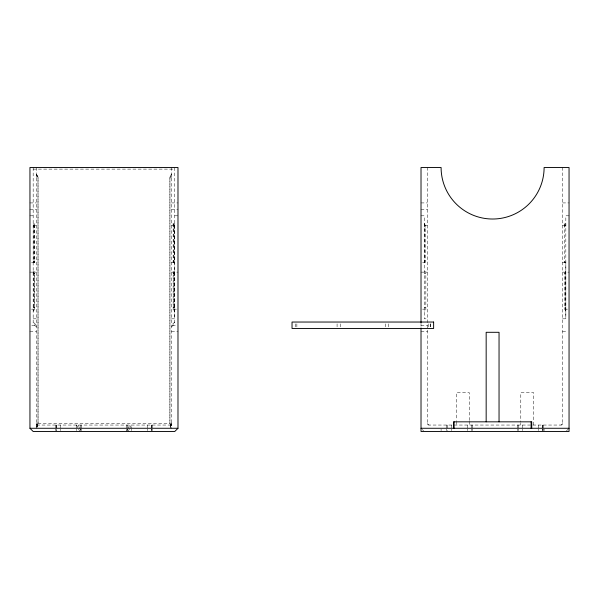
<?xml version="1.0" encoding="UTF-8"?>
<svg xmlns="http://www.w3.org/2000/svg" width="599" height="599" viewBox="0 0 599 599"><rect width="100%" height="100%" fill="white"/><g stroke="black" fill="none" stroke-linecap="round" stroke-linejoin="round"><path stroke-width="0.45" stroke-dasharray="3 2.25" d="M33.574 271.856L33.574 273.466L34.375 273.803L33.574 271.856L33.574 311.046L34.375 309.099L34.375 273.002M33.17 262.751L34.779 262.751L34.779 223.569L33.17 223.569M170.356 428.158L170.356 423.86L169.906 423.441L169.906 177.169L171.546 173.957L169.936 177.169L169.936 423.441L171.074 424.579L171.074 428.113M174.766 262.751L173.156 262.751L173.156 261.142L174.766 261.142M171.546 318.818L174.766 318.818L174.766 223.569L173.156 223.569L173.156 226.789L174.766 226.789M173.56 273.002L173.56 309.099L174.361 311.046L174.369 271.856L173.56 273.002L173.56 273.803L174.369 273.466L174.369 271.856M565.83 262.751L564.221 262.751L564.221 261.142L565.83 261.142L565.83 318.818L562.611 318.818M564.221 223.569L564.221 226.789L565.83 226.789L565.83 223.569L564.221 223.569L564.221 262.751M565.83 271.856L564.625 273.002L564.625 309.099L565.83 311.046M565.426 311.046L565.426 271.856L565.426 273.466L564.625 273.803L564.625 273.002M36.389 167.51L36.389 423.441L36.861 424.579L38.029 423.441L37.999 177.169L36.389 173.95L36.389 177.169L38.029 177.169L38.029 423.441L36.861 424.579L36.861 428.113M171.546 422.639L171.494 428.158M171.546 167.51L171.329 424.249L169.936 425.05L37.999 425.05L36.606 424.242L36.606 428.27M562.611 167.51L562.394 424.249L561.001 425.05L429.064 425.05L427.926 424.579L427.454 423.441L427.454 167.51M126.501 431.49L127.707 429.079M128.111 428.27L129.721 425.05M128.111 431.49L129.317 429.079M129.721 428.27L131.331 425.05L131.308 428.27M424.234 262.751L425.44 261.613L425.44 225.516L424.234 223.569M174.766 322.037L171.546 325.257L177.064 325.257M171.546 326.867L174.766 323.647L174.766 167.51M566.474 430.846L569.05 428.27M33.574 261.142L34.375 260.812M173.56 227.126L174.361 226.789M33.574 307.826L34.375 307.489M425.44 260.812L424.234 261.142M33.17 169.12L174.766 169.12M169.906 177.169L171.546 177.169L171.524 174.054M29.95 202.919L36.389 202.919M171.546 202.919L177.985 202.919M421.015 202.919L427.454 202.919M562.611 202.919L569.05 202.919M29.95 209.358L36.389 209.358M171.546 209.358L177.985 209.358M421.015 209.358L427.454 209.358M29.95 215.797L33.17 215.797M174.766 215.797L177.985 215.797M421.015 215.797L424.234 215.797L424.234 318.818L427.454 318.818M569.05 215.797L565.83 215.797L565.83 318.818M33.17 225.456L36.389 225.456M171.546 225.456L174.766 225.456M424.234 225.456L427.454 225.456M562.611 225.456L565.83 225.456M424.234 226.789L425.44 227.126M33.17 261.142L34.779 261.142L34.779 262.751M31.56 262.482L36.389 262.482M171.546 262.482L176.376 262.482M422.624 262.482L427.454 262.482M562.611 262.482L567.44 262.482M33.17 271.856L34.779 271.856L34.779 311.046L33.17 311.046M174.766 271.856L173.156 271.856L173.156 311.046L174.766 311.046M424.234 271.856L425.844 271.856L425.844 311.046L424.234 311.046M29.95 272.133L36.389 272.133M171.546 272.133L177.985 272.133M421.015 272.133L427.454 272.133M562.611 272.133L569.05 272.133M33.17 273.466L34.779 273.466M173.156 273.466L174.766 273.466M424.234 273.466L425.844 273.466M565.426 273.466L565.83 273.466M33.17 307.826L34.779 307.826M173.156 307.826L174.766 307.826M424.234 307.826L425.844 307.826M565.83 307.826L564.625 307.489M31.56 309.159L33.17 309.159M174.766 309.159L176.376 309.159M422.624 309.159L424.234 309.159M565.83 309.159L567.44 309.159M33.17 318.818L36.389 318.818M31.792 325.257L36.389 325.257L33.17 322.037M421.015 325.257L427.454 325.257M29.95 331.696L36.389 331.696M171.546 331.696L177.985 331.696M421.015 331.696L427.454 331.696M562.611 331.696L567.208 331.696M37.999 423.441L169.936 423.441M173.56 260.812L174.361 261.142M34.375 227.126L33.17 226.789L34.779 226.789L34.779 223.569M173.56 307.489L174.361 307.826M170.356 423.86L171.074 424.579L171.329 424.249L171.329 428.27M422.22 429.476L423.59 430.846M36.389 326.867L33.17 323.647L33.17 167.51M38.029 177.169L36.419 174.054M78.214 425.05L79.016 426.66M79.42 427.469L81.03 430.688M76.605 425.05L78.214 428.27M78.619 429.079L79.824 431.49M544.109 429.079L544.109 430.688M543.293 425.05L543.293 428.27M543.293 429.071L543.293 430.681M542.761 425.05L542.761 428.27M542.761 429.071L542.761 430.681M542.402 425.05L542.402 428.27M542.402 429.071L542.402 430.681M538.464 425.05L538.464 428.27M538.464 429.071L538.464 430.681M533.664 425.05L533.664 392.644L520.786 392.644L520.786 422.273M522.373 425.05L522.373 428.27M522.373 429.071L522.373 430.681M520.786 423.201L520.786 425.05M518.434 425.05L518.434 428.27M518.434 429.071L518.434 430.681M517.543 425.05L517.543 428.27M517.543 429.071L517.543 430.681M472.521 425.05L472.521 428.27M472.521 429.071L472.521 430.681M471.63 425.05L471.63 428.27M471.63 429.071L471.63 430.681M469.279 420.423L469.279 392.644L456.401 392.644L456.401 420.423M469.279 421.352L469.279 425.05M467.692 425.05L467.692 428.27M467.692 429.071L467.692 430.681M456.401 421.352L456.401 425.05M451.594 425.05L451.594 428.27M451.594 429.071L451.594 430.681M447.655 425.05L447.655 430.681M446.764 425.05L446.764 428.27M446.764 429.071L446.764 430.681M441.096 429.079L441.096 430.688M430.411 323.872L430.411 327.556M430.359 323.872L430.359 327.556M428.802 323.872L428.802 327.556M424.639 223.569L424.639 262.751M421.015 323.288L421.015 327.331M388.586 323.872L388.586 327.556M385.367 323.872L385.367 327.556M340.299 323.872L340.299 327.556M337.08 323.872L337.08 327.556M296.864 323.872L296.864 327.556M295.255 323.872L295.255 327.556M173.156 223.569L173.156 262.751M170.745 424.249L170.745 428.27M152.236 425.05L152.236 428.27M152.236 429.071L152.236 430.681M151.697 425.05L151.697 428.27M151.697 429.071L151.697 430.681M151.345 425.05L151.345 428.27M151.345 429.071L151.345 430.681M147.406 425.05L147.406 428.27M147.406 429.071L147.406 430.681M131.308 429.071L131.308 430.681M127.37 425.05L127.37 428.27M127.37 429.071L127.37 430.681M126.479 425.05L126.479 428.27M126.479 429.071L126.479 430.681M81.457 425.05L81.457 428.27M81.457 429.071L81.457 430.681M80.566 425.05L80.566 428.27M80.566 429.071L80.566 430.681M76.627 425.05L76.627 428.27M76.627 429.071L76.627 430.681M60.536 425.05L60.536 428.27M60.536 429.071L60.536 430.681M56.598 425.05L56.598 430.681M56.239 425.05L56.239 428.27M56.239 429.071L56.239 430.681M55.707 425.05L55.707 428.27M55.707 429.071L55.707 430.681M37.58 423.86L37.58 428.158M37.19 424.249L37.19 428.27M36.442 423.86L36.442 428.158M429.064 425.05A1.61 1.61 0 0 1 427.454 423.441M562.611 423.441A1.61 1.61 0 0 1 561.001 425.05M37.999 425.05A1.61 1.61 0 0 1 36.389 423.441M171.546 423.441A1.61 1.61 0 0 1 169.936 425.05M174.361 223.569L173.56 225.516L173.56 261.613L174.361 262.751L174.361 223.569M34.375 261.613L33.574 262.751L33.574 223.569L34.375 225.516L34.375 261.613"/><path stroke-width="0.9" d="M177.985 428.27L174.766 431.49L33.17 431.49L29.95 428.27L29.95 167.51L177.985 167.51L177.985 428.27L29.95 428.27M421.015 428.27L569.05 428.27M531.717 428.27L531.717 421.831L453.488 421.831L453.488 428.27M531.111 421.831L531.111 428.27M499.042 421.831L499.042 332.303L486.163 332.303L486.163 421.831M454.094 421.831L454.094 428.27M421.015 322.659L421.015 167.51L441.096 167.51A51.507 51.507 0 0 0 492.603 219.017A51.507 51.507 0 0 0 544.109 167.51L569.05 167.51L569.05 431.49L421.015 431.49L421.015 327.952M433.631 322.037L292.035 322.037L292.035 328.477L433.631 328.477L433.631 322.037"/></g></svg>
